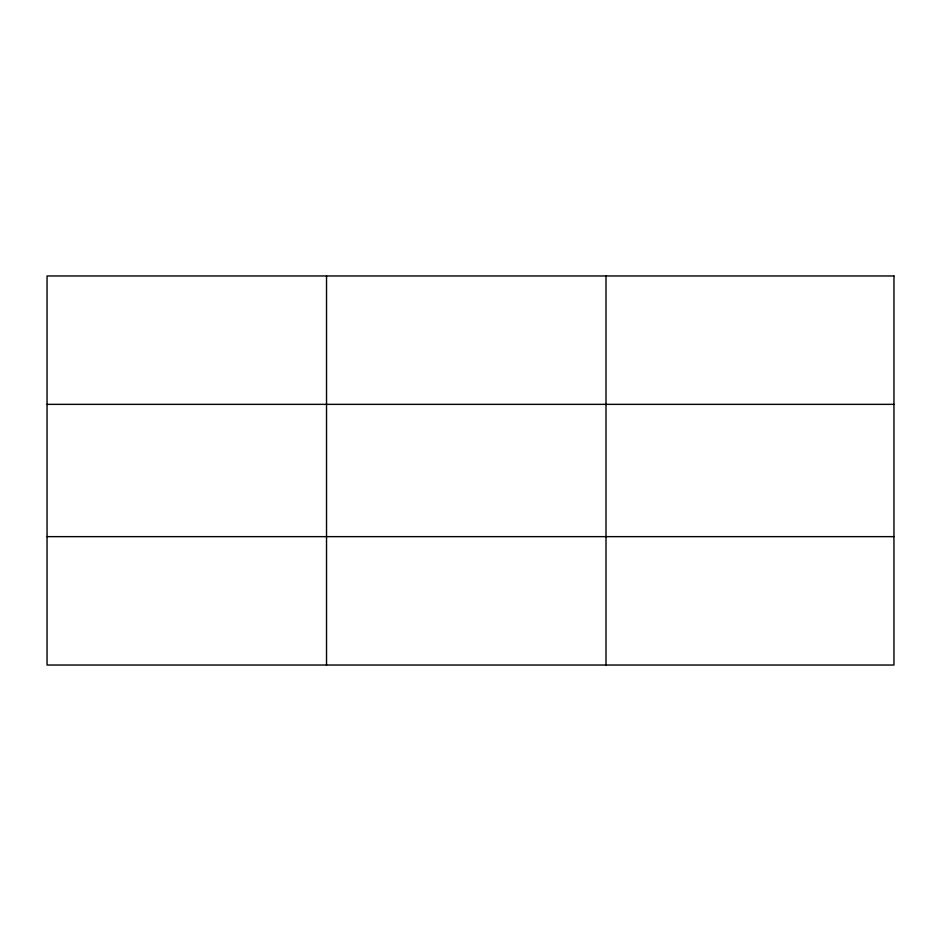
<?xml version="1.0" encoding="UTF-8"?>
<svg xmlns="http://www.w3.org/2000/svg" width="941" height="941" viewBox="0 0 941 941"><rect width="100%" height="100%" fill="white"/><g stroke="black" fill="none" stroke-linecap="round" stroke-linejoin="round"><path stroke-width="1.41" d="M326.527 275.972L326.527 665.028M606.004 275.972L606.004 665.028M47.05 404.359L893.95 404.359M47.05 536.641L893.95 536.641M893.95 275.972L893.95 665.028L47.05 665.028L47.05 275.972L893.95 275.972"/></g></svg>
